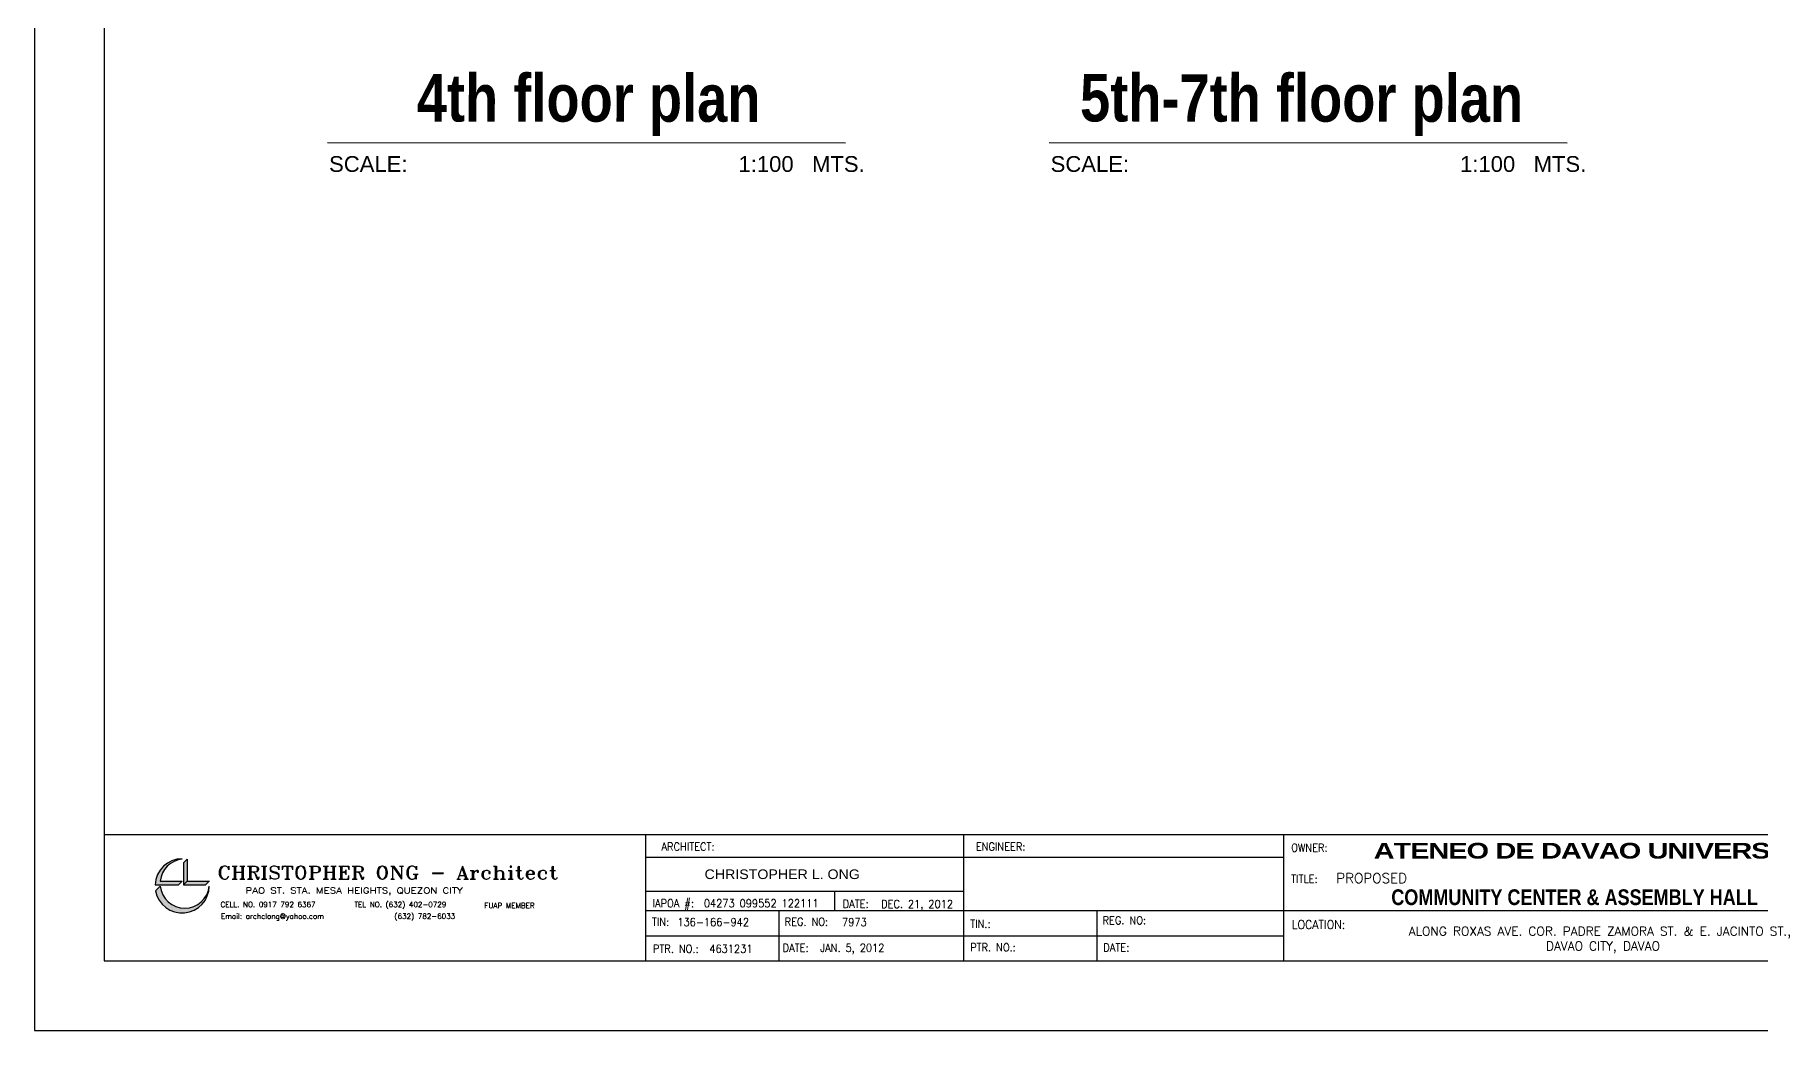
# Model space of a CAD drawing. Header units: millimetres. Extents: x 2148 to 2681, y 758 to 986.
# Drawn here: x 2376.7 to 2431.3, y 833.8 to 865.4 of the extents above; entities that cross this region are included whole.
import ezdxf
from ezdxf.enums import TextEntityAlignment as Align

# ---------------------------------------------------------------- set-up
doc = ezdxf.new("R2010")
doc.units = ezdxf.units.MM
for name, color, linetype in [('4CO', 4, 'Continuous'), ('DIM', 20, 'Continuous'), ('p-boarder', 2, 'Continuous'), ('TITLE', 3, 'Continuous'), ('TXT1', 2, 'Continuous'), ('wall', 4, 'Continuous')]:
    doc.layers.add(name, color=color, linetype=linetype)
doc.styles.add('100', font='SIMPLEX.shx', dxfattribs={"height": 0.25})
doc.styles.add('ARIAL', font='arial.ttf')
doc.styles.add('MMTX$0$ESMX$0$X-OPTA1D', font='x-opta1d')
doc.styles.add('ROMANT', font='romant__.ttf')
doc.styles.add('SMOOTHER', font='simplex_.ttf')

# ---------------------------------------------------------------- blocks, each defined once
blk = doc.blocks.new('A$C1DB67A09')
at = {"layer": 'TXT1'}
h = blk.add_hatch(color=256, dxfattribs=at)
h.paths.add_polyline_path([(11.97, -78.055), (11.97, -78.044, 0.40452), (11.109, -78.87), (11.852, -78.87), (11.97, -78.753), (11.272, -78.753, -0.356433)])
h.paths.add_polyline_path([(12.126, -78.055, 0.001156), (12.123, -78.055), (12.009, -78.169), (12.009, -78.87), (12.126, -78.753)])
h.paths.add_polyline_path([(12.824, -78.756, 0.001156), (12.824, -78.753), (12.126, -78.753), (12.009, -78.87), (12.71, -78.87)])
h.paths.add_polyline_path([(11.272, -78.909), (11.123, -79.059, 0.908127), (12.824, -78.909), (12.824, -78.909, -0.904132)])
at = {"layer": 'Defpoints', "ltscale": 0.5, "elevation": 0}
blk.add_lwpolyline([(7.292, -83.48), (108.892, -83.48), (108.892, -7.28), (7.292, -7.28)], close=True, dxfattribs=at)
at = {"layer": 'p-boarder', "ltscale": 0.5}
for p, q in [((26.637, -77.28, 0), (26.637, -81.28, 0)), ((36.701, -77.28, 0), (36.701, -81.28, 0)), ((36.701, -77.28, 0), (36.701, -81.28, 0)), ((46.838, -77.28, 0), (46.838, -81.28, 0)), ((26.637, -77.992, 0), (46.838, -77.992, 0)), ((26.637, -79.073, 0), (36.701, -79.073, 0)), ((26.637, -79.68, 0), (74.014, -79.68, 0)), ((40.93, -79.68, 0), (40.93, -81.28, 0)), ((26.637, -80.48, 0), (46.838, -80.48, 0))]:
    blk.add_line(p, q, dxfattribs=at)
at = {"layer": 'TXT1'}
for p, q in [((12.123, -78.055, 0), (12.009, -78.169, 0)), ((12.009, -78.169, 0), (12.009, -78.87, 0)), ((12.126, -78.052, 0), (12.126, -78.753, 0)), ((11.109, -78.87, 0), (11.852, -78.87, 0)), ((11.272, -78.909, 0), (11.123, -79.059, 0)), ((11.268, -78.753, 0), (11.97, -78.753, 0)), ((11.97, -78.753, 0), (11.852, -78.87, 0)), ((12.126, -78.753, 0), (12.009, -78.87, 0)), ((12.009, -78.87, 0), (12.71, -78.87, 0)), ((12.126, -78.753, 0), (12.827, -78.753, 0)), ((12.824, -78.756, 0), (12.71, -78.87, 0))]:
    blk.add_line(p, q, dxfattribs=at)
for centre, radius, start, end in [((11.966, -78.902, 0), 0.858, 89.7845, 177.8817), ((12.048, -78.831, 0), 0.78, 95.7645, 174.2355), ((11.966, -78.902, 0), 0.858, 190.5293, 359.503), ((12.048, -78.831, 0), 0.78, 185.7645, 354.2355)]:
    blk.add_arc(centre, radius, start, end, dxfattribs=at)
at = {"layer": 'wall', "color": 16, "linetype": 'ByBlock', "ltscale": 1.5}
blk.add_line((9.492, -77.28, 0), (106.692, -77.28, 0), dxfattribs=at)
at = {"layer": 'wall', "ltscale": 0.5}
for p, q in [((32.625, -79.073, 0), (32.625, -79.68, 0)), ((30.863, -79.68, 0), (30.863, -81.28, 0))]:
    blk.add_line(p, q, dxfattribs=at)
at = {"layer": 'wall', "color": 16, "linetype": 'ByBlock', "ltscale": 1.5, "elevation": 0}
blk.add_lwpolyline([(9.492, -81.28), (106.692, -81.28), (106.692, -9.48), (9.492, -9.48)], close=True, dxfattribs=at)
at = {"color": 4, "style": 'ROMANT', "width": 1.003484}
blk.add_text('CHRISTOPHER ONG - Architect', height=0.41514, dxfattribs=at).set_placement((13.081, -78.691, 0), (23.873, -78.691, 0), align=Align.FIT)
at = {"color": 4, "style": 'MMTX$0$ESMX$0$X-OPTA1D', "width": 1.1}
blk.add_text('CHRISTOPHER L. ONG', height=0.30538, dxfattribs=at).set_placement((30.966, -78.687, 0), align=Align.CENTER)
at = {"color": 3, "style": 'ROMANT'}
for s, height, width, p in [(' PAO ST. STA. MESA HEIGHTS, QUEZON CITY', 0.18266, 1.3, (13.809, -79.141, 0)), ('CELL. NO. 0917 792 6367   ', 0.16606, 1.001604, (13.181, -79.576, 0)), ('Email: archclong@yahoo.com', 0.16606, 1.001604, (13.193, -79.948, 0)), ('TEL NO. (632) 402-0729', 0.16606, 1.001604, (17.422, -79.576, 0)), ('(632) 782-6033', 0.16606, 1.001604, (18.687, -79.948, 0)), ('FUAP MEMBER', 0.16606, 1.001604, (21.537, -79.61, 0))]:
    blk.add_text(s, height=height, dxfattribs=dict(at, width=width)).set_placement(p)
at = {"layer": '4CO', "attachment_point": 5}
for s, insert, char_height, width, style in [('{\\fTechnicBold|b0|i0|c2|p2;\\W1.6;\\T0.95;ATENEO DE DAVAO UNIVERSITY}', (56.636, -77.793, 0), 0.4983, 18.33246, 'ROMANT'), ('PROPOSED', (49.629, -78.659, 0), 0.3132, 6.07023, '100'), ('{\\fTechnicBold|b0|i0|c2|p2;\\H0.91x;COMMUNITY CENTER & ASSEMBLY HALL}', (56.053, -79.265, 0), 0.54757, 16.04759, 'ROMANT')]:
    blk.add_mtext(s, dxfattribs=dict(at, insert=insert, char_height=char_height, width=width, style=style))
at = {"layer": 'TITLE', "style": 'SMOOTHER', "width": 0.9}
for s, p in [('ARCHITECT:', (27.983, -77.661, 0)), ('ENGINEER:', (37.882, -77.661, 0))]:
    blk.add_text(s, height=0.2534, dxfattribs=at).set_placement(p, align=Align.MIDDLE)
for s, height, p in [('OWNER:', 0.2534, (47.08, -77.821, 0)), ('OWNER:', 0.2534, (47.08, -77.821, 0)), ('TITLE:', 0.2534, (47.08, -78.811, 0)), ('TITLE:', 0.2534, (47.08, -78.811, 0)), ('IAPOA #:', 0.2534, (26.861, -79.581, 0)), ('04273 099552 122111', 0.25344, (28.482, -79.581, 0)), ('DATE:', 0.2534, (32.882, -79.601, 0)), ('DEC. 21, 2012', 0.25344, (34.097, -79.604, 0)), ('TIN:', 0.2534, (26.841, -80.173, 0)), ('136-166-942', 0.25344, (27.646, -80.177, 0)), ('REG. NO:', 0.2534, (31.043, -80.167, 0)), ('7973', 0.2534, (32.861, -80.177, 0)), ('TIN.:  ', 0.2534, (36.919, -80.231, 0)), ('REG. NO:', 0.2534, (41.11, -80.121, 0)), ('LOCATION: ', 0.2816, (47.098, -80.268, 0)), ('PTR. NO.:', 0.2534, (26.873, -81.021, 0)), ('4631231', 0.2534, (28.658, -81.021, 0)), ('DATE:', 0.2534, (30.98, -80.99, 0)), ('JAN. 5, 2012', 0.25344, (32.17, -80.991, 0)), ('PTR. NO.: ', 0.2534, (36.917, -80.975, 0)), ('DATE:', 0.2534, (41.134, -80.978, 0))]:
    blk.add_text(s, height=height, dxfattribs=at).set_placement(p)
at = {"layer": 'TITLE', "insert": (56.953, -80.615, 0), "char_height": 0.2816, "width": 14.50348, "attachment_point": 5, "style": 'SMOOTHER'}
blk.add_mtext('ALONG ROXAS AVE. COR. PADRE ZAMORA ST. & E. JACINTO ST.,  DAVAO CITY, DAVAO', dxfattribs=at)

msp = doc.modelspace()

# ---------------------------------------------------------------- linework, layer by layer
for p, q in [((2385.9264895, 861.9491572), (2402.3265769, 861.9386704)), ((2408.7740347, 861.9491572), (2425.174122, 861.9386704))]:
    msp.add_line(p, q)

# ---------------------------------------------------------------- block references
at = {"layer": 'DIM', "color": 8}
msp.add_blockref('A$C1DB67A09', (2369.358248, 917.3189005), dxfattribs=at)

# ---------------------------------------------------------------- texts
at = {"color": 0, "char_height": 0.5, "width": 19.742788118, "attachment_point": 1, "style": 'ARIAL'}
for insert in [(2385.9759497, 861.5200168), (2408.8234948, 861.5200168)]:
    msp.add_mtext('{\\fArial|b0|i0|c204|p34;SCALE:        }          {\\fArial|b0|i0|c204|p34; }                                 {\\fArial|b0|i0|c204|p34;  1:}1{\\fArial|b0|i0|c204|p34;00}   {\\fArial|b0|i0|c204|p34;MTS.}', dxfattribs=dict(at, insert=insert))
at = {"layer": '4CO', "char_height": 1.5, "width": 32.161121986, "attachment_point": 5, "rotation": 359.93919431, "style": 'ROMANT'}
for s, insert in [('{\\fTechnicBold|b1|i0|c2|p2; 4th floor plan}', (2393.9561977, 863.1339055, 0)), ('{\\fTechnicBold|b1|i0|c2|p2; 5th-7th floor plan}', (2416.5299258, 863.1339055, 0))]:
    msp.add_mtext(s, dxfattribs=dict(at, insert=insert))

doc.saveas('drawing.dxf')
